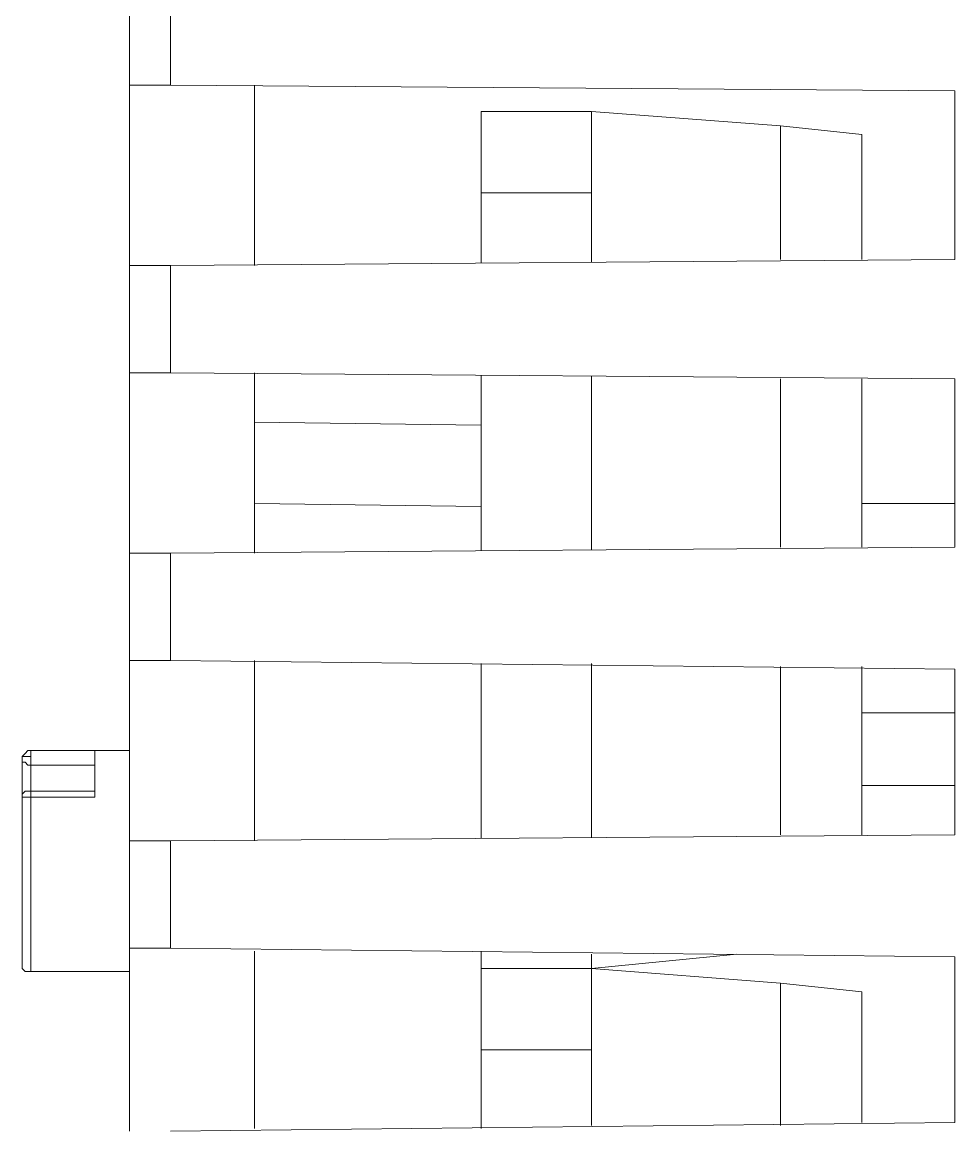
# Model space of a CAD drawing. Header units: centimetres. Extents: x -12.2 to 12.2, y -6.1 to 6.1.
# Drawn here: x 8.593 to 9.726, y 2.233 to 3.578 of the extents above; entities that cross this region are included whole.
import ezdxf

# ---------------------------------------------------------------- set-up
doc = ezdxf.new("R2010")
doc.units = ezdxf.units.CM
doc.header["$MEASUREMENT"] = 0
doc.layers.add('Camada 1', color=7, linetype='Continuous')

msp = doc.modelspace()

# ---------------------------------------------------------------- linework, layer by layer
at = {"layer": 'Camada 1', "color": 251, "lineweight": 9}
for points in [[(8.72373, 3.50125), (8.72373, 3.50125), (8.72373, 3.64589), (8.72373, 3.64589)], [(8.77312, 3.64589), (8.77312, 3.64589), (8.77312, 3.50125), (8.77312, 3.50125)], [(8.72373, 3.50125), (8.72373, 3.50125), (8.72373, 3.28253), (8.72373, 3.28253)], [(9.72562, 3.49419), (9.72562, 3.49419), (8.77312, 3.50125), (8.77312, 3.50125)], [(8.87542, 3.50125), (8.87542, 3.50125), (8.87542, 3.28253), (8.87542, 3.28253)], [(9.72562, 3.49419), (9.72562, 3.49419), (9.72562, 3.28958), (9.72562, 3.28958)], [(9.15059, 3.4695), (9.15059, 3.4695), (9.15059, 3.37072), (9.15059, 3.37072)], [(9.28465, 3.4695), (9.28465, 3.4695), (9.15059, 3.4695), (9.15059, 3.4695)], [(9.15059, 3.4695), (9.15059, 3.4695), (9.15059, 3.38836), (9.15059, 3.38836)], [(9.28465, 3.37072), (9.28465, 3.37072), (9.28465, 3.4695), (9.28465, 3.4695)], [(9.51395, 3.45186), (9.51395, 3.45186), (9.28465, 3.4695), (9.28465, 3.4695)], [(9.51395, 3.45186), (9.51395, 3.45186), (9.51395, 3.28958), (9.51395, 3.28958)], [(9.61273, 3.44128), (9.61273, 3.44128), (9.51395, 3.45186), (9.51395, 3.45186)], [(9.61273, 3.28958), (9.61273, 3.28958), (9.61273, 3.44128), (9.61273, 3.44128)], [(9.15059, 3.38836), (9.15059, 3.38836), (9.15059, 3.28605), (9.15059, 3.28605)], [(9.61273, 3.38836), (9.61273, 3.38836), (9.61273, 3.38836), (9.61273, 3.38836)], [(9.61273, 3.38483), (9.61273, 3.38483), (9.61273, 3.38483), (9.61273, 3.38483)], [(9.15059, 3.28605), (9.15059, 3.28605), (9.15059, 3.37072), (9.15059, 3.37072)], [(9.15059, 3.37072), (9.15059, 3.37072), (9.28465, 3.37072), (9.28465, 3.37072)], [(9.28465, 3.37072), (9.28465, 3.37072), (9.28465, 3.28605), (9.28465, 3.28605)], [(9.61273, 3.36366), (9.61273, 3.36366), (9.61273, 3.36366), (9.61273, 3.36366)], [(9.61273, 3.34603), (9.61273, 3.34603), (9.61273, 3.34603), (9.61273, 3.34603)], [(9.61273, 3.34603), (9.61273, 3.34603), (9.61273, 3.34603), (9.61273, 3.34603)], [(9.61273, 3.34603), (9.61273, 3.34603), (9.61273, 3.3425), (9.61273, 3.3425)], [(9.61273, 3.3425), (9.61273, 3.3425), (9.61273, 3.3425), (9.61273, 3.3425)], [(9.61273, 3.3425), (9.61273, 3.3425), (9.61273, 3.33897), (9.61273, 3.33897)], [(9.61273, 3.3425), (9.61273, 3.3425), (9.61273, 3.33897), (9.61273, 3.33897)], [(9.61273, 3.33897), (9.61273, 3.33897), (9.61273, 3.33897), (9.61273, 3.33897)], [(9.61273, 3.33897), (9.61273, 3.33897), (9.61273, 3.33897), (9.61273, 3.33897)], [(9.61273, 3.33897), (9.61273, 3.33897), (9.61273, 3.32486), (9.61273, 3.32486)], [(9.61273, 3.31427), (9.61273, 3.31427), (9.61273, 3.31427), (9.61273, 3.31427)], [(8.72373, 3.152), (8.72373, 3.152), (8.72373, 3.28253), (8.72373, 3.28253)], [(8.77312, 3.28253), (8.77312, 3.28253), (9.72562, 3.28958), (9.72562, 3.28958)], [(8.77312, 3.28253), (8.77312, 3.28253), (8.77312, 3.152), (8.77312, 3.152)], [(9.61273, 3.29311), (9.61273, 3.29311), (9.61273, 3.29311), (9.61273, 3.29311)], [(8.72373, 3.152), (8.72373, 3.152), (8.72373, 2.93327), (8.72373, 2.93327)], [(9.72562, 3.14494), (9.72562, 3.14494), (8.77312, 3.152), (8.77312, 3.152)], [(8.87542, 3.152), (8.87542, 3.152), (8.87542, 2.93327), (8.87542, 2.93327)], [(9.15059, 2.9368), (9.15059, 2.9368), (9.15059, 3.14847), (9.15059, 3.14847)], [(9.15059, 3.14847), (9.15059, 3.14847), (9.15059, 2.9368), (9.15059, 2.9368)], [(9.28465, 3.14847), (9.28465, 3.14847), (9.28465, 2.9368), (9.28465, 2.9368)], [(9.51395, 3.14494), (9.51395, 3.14494), (9.51395, 2.94033), (9.51395, 2.94033)], [(9.61273, 3.14494), (9.61273, 3.14494), (9.61273, 3.14494), (9.61273, 3.14494)], [(9.61273, 2.94033), (9.61273, 2.94033), (9.61273, 3.14494), (9.61273, 3.14494)], [(9.61273, 3.13789), (9.61273, 3.13789), (9.61273, 3.1273), (9.61273, 3.1273)], [(9.72562, 3.14494), (9.72562, 3.14494), (9.72562, 2.94033), (9.72562, 2.94033)], [(9.61273, 3.1273), (9.61273, 3.1273), (9.61273, 3.10261), (9.61273, 3.10261)], [(9.61273, 3.1273), (9.61273, 3.1273), (9.61273, 3.12378), (9.61273, 3.12378)], [(9.61273, 3.1273), (9.61273, 3.1273), (9.61273, 3.1273), (9.61273, 3.1273)], [(9.61273, 3.12378), (9.61273, 3.12378), (9.61273, 3.11672), (9.61273, 3.11672)], [(9.61273, 3.10261), (9.61273, 3.10261), (9.61273, 3.10261), (9.61273, 3.10261)], [(9.61273, 3.10261), (9.61273, 3.10261), (9.61273, 3.10261), (9.61273, 3.10261)], [(9.61273, 3.09555), (9.61273, 3.09555), (9.61273, 3.04969), (9.61273, 3.04969)], [(9.61273, 3.09555), (9.61273, 3.09555), (9.61273, 3.09555), (9.61273, 3.09555)], [(8.87542, 3.09202), (8.87542, 3.09202), (9.15059, 3.0885), (9.15059, 3.0885)], [(9.61273, 3.05322), (9.61273, 3.05322), (9.61273, 3.04969), (9.61273, 3.04969)], [(9.61273, 3.04969), (9.61273, 3.04969), (9.61273, 3.04969), (9.61273, 3.04969)], [(9.61273, 3.04969), (9.61273, 3.04969), (9.61273, 3.04969), (9.61273, 3.04969)], [(9.61273, 3.04616), (9.61273, 3.04616), (9.61273, 3.04616), (9.61273, 3.04616)], [(9.61273, 3.04616), (9.61273, 3.04616), (9.61273, 3.04616), (9.61273, 3.04616)], [(9.61273, 3.04616), (9.61273, 3.04616), (9.61273, 3.03558), (9.61273, 3.03558)], [(9.61273, 3.025), (9.61273, 3.025), (9.61273, 3.025), (9.61273, 3.025)], [(9.61273, 3.0003), (9.61273, 3.0003), (9.61273, 3.0003), (9.61273, 3.0003)], [(9.15059, 2.98972), (9.15059, 2.98972), (8.87542, 2.99325), (8.87542, 2.99325)], [(9.61273, 2.99325), (9.61273, 2.99325), (9.61273, 2.99325), (9.61273, 2.99325)], [(9.61273, 2.99325), (9.61273, 2.99325), (9.61273, 2.95444), (9.61273, 2.95444)], [(9.61273, 2.99325), (9.61273, 2.99325), (9.61273, 2.96855), (9.61273, 2.96855)], [(9.61273, 2.99325), (9.61273, 2.99325), (9.61273, 2.99325), (9.61273, 2.99325)], [(9.61273, 2.99325), (9.61273, 2.99325), (9.61273, 2.96855), (9.61273, 2.96855)], [(9.61273, 2.99325), (9.61273, 2.99325), (9.72562, 2.99325), (9.72562, 2.99325)], [(9.61273, 2.95444), (9.61273, 2.95444), (9.61273, 2.95444), (9.61273, 2.95444)], [(9.61273, 2.94739), (9.61273, 2.94739), (9.61273, 2.94739), (9.61273, 2.94739)], [(9.61273, 2.94739), (9.61273, 2.94739), (9.61273, 2.94033), (9.61273, 2.94033)], [(8.72373, 2.80275), (8.72373, 2.80275), (8.72373, 2.93327), (8.72373, 2.93327)], [(8.77312, 2.93327), (8.77312, 2.93327), (9.72562, 2.94033), (9.72562, 2.94033)], [(8.77312, 2.93327), (8.77312, 2.93327), (8.77312, 2.80275), (8.77312, 2.80275)], [(8.72373, 2.80275), (8.72373, 2.80275), (8.72373, 2.58403), (8.72373, 2.58403)], [(9.72562, 2.79216), (9.72562, 2.79216), (8.77312, 2.80275), (8.77312, 2.80275)], [(8.87542, 2.80275), (8.87542, 2.80275), (8.87542, 2.58403), (8.87542, 2.58403)], [(9.15059, 2.58755), (9.15059, 2.58755), (9.15059, 2.79922), (9.15059, 2.79922)], [(9.15059, 2.79922), (9.15059, 2.79922), (9.15059, 2.58755), (9.15059, 2.58755)], [(9.28465, 2.79922), (9.28465, 2.79922), (9.28465, 2.58755), (9.28465, 2.58755)], [(9.51395, 2.79569), (9.51395, 2.79569), (9.51395, 2.59108), (9.51395, 2.59108)], [(9.61273, 2.79569), (9.61273, 2.79569), (9.61273, 2.79216), (9.61273, 2.79216)], [(9.61273, 2.59108), (9.61273, 2.59108), (9.61273, 2.79569), (9.61273, 2.79569)], [(9.61273, 2.78864), (9.61273, 2.78864), (9.61273, 2.78511), (9.61273, 2.78511)], [(9.72562, 2.79216), (9.72562, 2.79216), (9.72562, 2.59108), (9.72562, 2.59108)], [(9.61273, 2.77805), (9.61273, 2.77805), (9.61273, 2.75336), (9.61273, 2.75336)], [(9.61273, 2.77805), (9.61273, 2.77805), (9.61273, 2.77452), (9.61273, 2.77452)], [(9.61273, 2.77805), (9.61273, 2.77805), (9.61273, 2.77805), (9.61273, 2.77805)], [(9.61273, 2.77452), (9.61273, 2.77452), (9.61273, 2.76747), (9.61273, 2.76747)], [(9.61273, 2.75336), (9.61273, 2.75336), (9.61273, 2.75336), (9.61273, 2.75336)], [(9.61273, 2.75336), (9.61273, 2.75336), (9.61273, 2.7463), (9.61273, 2.7463)], [(9.61273, 2.7463), (9.61273, 2.7463), (9.61273, 2.7463), (9.61273, 2.7463)], [(9.61273, 2.7463), (9.61273, 2.7463), (9.61273, 2.7463), (9.61273, 2.7463)], [(9.61273, 2.7463), (9.61273, 2.7463), (9.61273, 2.73219), (9.61273, 2.73219)], [(9.72562, 2.73925), (9.72562, 2.73925), (9.61273, 2.73925), (9.61273, 2.73925)], [(9.61273, 2.73219), (9.61273, 2.73219), (9.61273, 2.70044), (9.61273, 2.70044)], [(9.61273, 2.72161), (9.61273, 2.72161), (9.61273, 2.72161), (9.61273, 2.72161)], [(9.61273, 2.71103), (9.61273, 2.71103), (9.61273, 2.68986), (9.61273, 2.68986)], [(8.6814, 2.69339), (8.6814, 2.69339), (8.60379, 2.69339), (8.60379, 2.69339)], [(8.72373, 2.69339), (8.72373, 2.69339), (8.6814, 2.69339), (8.6814, 2.69339)], [(9.61273, 2.70044), (9.61273, 2.70044), (9.61273, 2.70044), (9.61273, 2.70044)], [(9.61273, 2.70044), (9.61273, 2.70044), (9.61273, 2.69339), (9.61273, 2.69339)], [(9.61273, 2.69339), (9.61273, 2.69339), (9.61273, 2.69339), (9.61273, 2.69339)], [(9.61273, 2.69339), (9.61273, 2.69339), (9.61273, 2.68986), (9.61273, 2.68986)], [(9.61273, 2.68986), (9.61273, 2.68986), (9.61273, 2.68986), (9.61273, 2.68986)], [(9.61273, 2.68986), (9.61273, 2.68986), (9.61273, 2.67575), (9.61273, 2.67575)], [(8.5932, 2.6828), (8.5932, 2.6828), (8.5932, 2.48172), (8.5932, 2.48172)], [(8.60379, 2.68633), (8.60379, 2.68633), (8.60379, 2.6828), (8.60379, 2.6828)], [(8.6814, 2.67575), (8.6814, 2.67575), (8.60379, 2.67575), (8.60379, 2.67575)], [(8.60379, 2.644), (8.60379, 2.644), (8.60379, 2.67575), (8.60379, 2.67575)], [(9.61273, 2.67575), (9.61273, 2.67575), (9.61273, 2.67575), (9.61273, 2.67575)], [(9.61273, 2.67575), (9.61273, 2.67575), (9.61273, 2.66516), (9.61273, 2.66516)], [(9.61273, 2.66516), (9.61273, 2.66516), (9.61273, 2.66516), (9.61273, 2.66516)], [(9.61273, 2.66516), (9.61273, 2.66516), (9.61273, 2.644), (9.61273, 2.644)], [(9.72562, 2.65105), (9.72562, 2.65105), (9.61273, 2.65105), (9.61273, 2.65105)], [(8.5932, 2.63694), (8.5932, 2.63694), (8.5932, 2.43233), (8.5932, 2.43233)], [(8.6814, 2.644), (8.6814, 2.644), (8.60379, 2.644), (8.60379, 2.644)], [(8.60379, 2.644), (8.60379, 2.644), (8.60379, 2.644), (8.60379, 2.644)], [(8.60379, 2.63694), (8.60379, 2.63694), (8.60379, 2.42528), (8.60379, 2.42528)], [(9.61273, 2.644), (9.61273, 2.644), (9.61273, 2.644), (9.61273, 2.644)], [(9.61273, 2.644), (9.61273, 2.644), (9.61273, 2.63694), (9.61273, 2.63694)], [(9.61273, 2.63694), (9.61273, 2.63694), (9.61273, 2.63694), (9.61273, 2.63694)], [(9.61273, 2.63694), (9.61273, 2.63694), (9.61273, 2.62989), (9.61273, 2.62989)], [(9.61273, 2.62989), (9.61273, 2.62989), (9.61273, 2.62989), (9.61273, 2.62989)], [(9.61273, 2.62989), (9.61273, 2.62989), (9.61273, 2.61225), (9.61273, 2.61225)], [(9.61273, 2.61225), (9.61273, 2.61225), (9.61273, 2.61225), (9.61273, 2.61225)], [(9.61273, 2.61225), (9.61273, 2.61225), (9.61273, 2.60519), (9.61273, 2.60519)], [(9.61273, 2.60519), (9.61273, 2.60519), (9.61273, 2.60519), (9.61273, 2.60519)], [(9.61273, 2.60519), (9.61273, 2.60519), (9.61273, 2.59108), (9.61273, 2.59108)], [(9.61273, 2.60519), (9.61273, 2.60519), (9.61273, 2.60519), (9.61273, 2.60519)], [(8.72373, 2.4535), (8.72373, 2.4535), (8.72373, 2.58403), (8.72373, 2.58403)], [(8.77312, 2.58403), (8.77312, 2.58403), (9.72562, 2.59108), (9.72562, 2.59108)], [(8.77312, 2.58403), (8.77312, 2.58403), (8.77312, 2.4535), (8.77312, 2.4535)], [(8.5932, 2.48172), (8.5932, 2.48172), (8.5932, 2.48172), (8.5932, 2.48172)], [(8.72373, 2.4535), (8.72373, 2.4535), (8.72373, 2.23125), (8.72373, 2.23125)], [(9.72562, 2.44291), (9.72562, 2.44291), (8.77312, 2.4535), (8.77312, 2.4535)], [(8.87542, 2.44997), (8.87542, 2.44997), (8.87542, 2.23478), (8.87542, 2.23478)], [(9.15059, 2.44997), (9.15059, 2.44997), (9.15059, 2.4288), (9.15059, 2.4288)], [(9.15059, 2.44997), (9.15059, 2.44997), (9.15059, 2.4288), (9.15059, 2.4288)], [(9.28465, 2.4288), (9.28465, 2.4288), (9.28465, 2.44644), (9.28465, 2.44644)], [(9.28465, 2.4288), (9.28465, 2.4288), (9.46104, 2.44644), (9.46104, 2.44644)], [(9.72562, 2.44291), (9.72562, 2.44291), (9.72562, 2.24183), (9.72562, 2.24183)], [(8.72373, 2.42528), (8.72373, 2.42528), (8.60379, 2.42528), (8.60379, 2.42528)], [(8.60379, 2.42528), (8.60379, 2.42528), (8.6814, 2.42528), (8.6814, 2.42528)], [(8.6814, 2.42528), (8.6814, 2.42528), (8.72373, 2.42528), (8.72373, 2.42528)], [(8.72373, 2.42528), (8.72373, 2.42528), (8.72373, 2.42528), (8.72373, 2.42528)], [(9.15059, 2.4288), (9.15059, 2.4288), (9.28465, 2.4288), (9.28465, 2.4288)], [(9.15059, 2.4288), (9.15059, 2.4288), (9.15059, 2.33003), (9.15059, 2.33003)], [(9.28465, 2.4288), (9.28465, 2.4288), (9.15059, 2.4288), (9.15059, 2.4288)], [(9.15059, 2.4288), (9.15059, 2.4288), (9.15059, 2.34766), (9.15059, 2.34766)], [(9.27406, 2.4288), (9.27406, 2.4288), (9.27406, 2.4288), (9.27406, 2.4288)], [(9.28465, 2.33003), (9.28465, 2.33003), (9.28465, 2.4288), (9.28465, 2.4288)], [(9.51395, 2.41116), (9.51395, 2.41116), (9.28465, 2.4288), (9.28465, 2.4288)], [(9.51395, 2.41116), (9.51395, 2.41116), (9.51395, 2.2383), (9.51395, 2.2383)], [(9.61273, 2.40058), (9.61273, 2.40058), (9.51395, 2.41116), (9.51395, 2.41116)], [(9.61273, 2.24183), (9.61273, 2.24183), (9.61273, 2.40058), (9.61273, 2.40058)], [(9.15059, 2.34766), (9.15059, 2.34766), (9.15059, 2.23478), (9.15059, 2.23478)], [(9.61273, 2.34414), (9.61273, 2.34414), (9.61273, 2.34414), (9.61273, 2.34414)], [(9.61273, 2.34414), (9.61273, 2.34414), (9.61273, 2.34414), (9.61273, 2.34414)], [(9.15059, 2.33003), (9.15059, 2.33003), (9.28465, 2.33003), (9.28465, 2.33003)], [(9.15059, 2.23478), (9.15059, 2.23478), (9.15059, 2.33003), (9.15059, 2.33003)], [(9.28465, 2.33003), (9.28465, 2.33003), (9.28465, 2.2383), (9.28465, 2.2383)], [(9.61273, 2.32297), (9.61273, 2.32297), (9.61273, 2.32297), (9.61273, 2.32297)], [(9.61273, 2.30533), (9.61273, 2.30533), (9.61273, 2.30533), (9.61273, 2.30533)], [(9.61273, 2.30533), (9.61273, 2.30533), (9.61273, 2.30533), (9.61273, 2.30533)], [(9.61273, 2.30533), (9.61273, 2.30533), (9.61273, 2.3018), (9.61273, 2.3018)], [(9.61273, 2.3018), (9.61273, 2.3018), (9.61273, 2.3018), (9.61273, 2.3018)], [(9.61273, 2.3018), (9.61273, 2.3018), (9.61273, 2.29827), (9.61273, 2.29827)], [(9.61273, 2.3018), (9.61273, 2.3018), (9.61273, 2.29827), (9.61273, 2.29827)], [(9.61273, 2.29827), (9.61273, 2.29827), (9.61273, 2.29827), (9.61273, 2.29827)], [(9.61273, 2.29827), (9.61273, 2.29827), (9.61273, 2.29827), (9.61273, 2.29827)], [(9.61273, 2.29827), (9.61273, 2.29827), (9.61273, 2.28416), (9.61273, 2.28416)], [(9.61273, 2.27358), (9.61273, 2.27358), (9.61273, 2.27358), (9.61273, 2.27358)], [(9.61273, 2.25241), (9.61273, 2.25241), (9.61273, 2.25241), (9.61273, 2.25241)], [(9.61273, 2.24889), (9.61273, 2.24889), (9.61273, 2.24889), (9.61273, 2.24889)], [(8.77312, 2.23125), (8.77312, 2.23125), (9.72562, 2.24183), (9.72562, 2.24183)], [(9.61273, 2.24183), (9.61273, 2.24183), (9.61273, 2.24183), (9.61273, 2.24183)], [(9.61273, 2.24183), (9.61273, 2.24183), (9.61273, 2.24183), (9.61273, 2.24183)], [(9.61273, 2.24183), (9.61273, 2.24183), (9.61273, 2.24183), (9.61273, 2.24183)], [(9.61273, 2.24183), (9.61273, 2.24183), (9.61273, 2.24183), (9.61273, 2.24183)]]:
    msp.add_open_spline(points, degree=3, dxfattribs=at)
for points, knots in [([(8.77312, 3.50125), (8.77312, 3.50125), (8.76254, 3.50125), (8.76254, 3.50125), (8.76254, 3.50125), (8.75548, 3.50125), (8.75548, 3.50125), (8.75548, 3.50125), (8.7449, 3.50125), (8.7449, 3.50125), (8.7449, 3.50125), (8.73784, 3.50125), (8.73784, 3.50125), (8.73784, 3.50125), (8.73431, 3.50125), (8.73431, 3.50125), (8.73431, 3.50125), (8.72726, 3.50125), (8.72726, 3.50125), (8.72726, 3.50125), (8.72373, 3.50125), (8.72373, 3.50125)], [0, 0, 0, 0, 0.1428571, 0.1428571, 0.1428571, 0.2857143, 0.2857143, 0.2857143, 0.4285714, 0.4285714, 0.4285714, 0.5714286, 0.5714286, 0.5714286, 0.7142857, 0.7142857, 0.7142857, 0.8571429, 0.8571429, 0.8571429, 1, 1, 1, 1]), ([(9.61273, 3.38836), (9.61273, 3.38836), (9.61273, 3.38483), (9.61273, 3.38483), (9.61273, 3.38483), (9.61273, 3.3813), (9.61273, 3.3813), (9.61273, 3.3813), (9.61273, 3.37425), (9.61273, 3.37425), (9.61273, 3.37425), (9.61273, 3.36366), (9.61273, 3.36366)], [0, 0, 0, 0, 0.25, 0.25, 0.25, 0.5, 0.5, 0.5, 0.75, 0.75, 0.75, 1, 1, 1, 1]), ([(9.61273, 3.38483), (9.61273, 3.38483), (9.61273, 3.38483), (9.61273, 3.38483), (9.61273, 3.38483), (9.61273, 3.3813), (9.61273, 3.3813), (9.61273, 3.3813), (9.61273, 3.37778), (9.61273, 3.37778), (9.61273, 3.37778), (9.61273, 3.37425), (9.61273, 3.37425), (9.61273, 3.37425), (9.61273, 3.36366), (9.61273, 3.36366)], [0, 0, 0, 0, 0.2, 0.2, 0.2, 0.4, 0.4, 0.4, 0.6, 0.6, 0.6, 0.8, 0.8, 0.8, 1, 1, 1, 1]), ([(9.61273, 3.37072), (9.61273, 3.37072), (9.61273, 3.37072), (9.61273, 3.37072), (9.61273, 3.37072), (9.61273, 3.36719), (9.61273, 3.36719)], [0, 0, 0, 0, 0.5, 0.5, 0.5, 1, 1, 1, 1]), ([(9.61273, 3.36366), (9.61273, 3.36366), (9.61273, 3.35661), (9.61273, 3.35661), (9.61273, 3.35661), (9.61273, 3.35308), (9.61273, 3.35308), (9.61273, 3.35308), (9.61273, 3.34955), (9.61273, 3.34955), (9.61273, 3.34955), (9.61273, 3.34603), (9.61273, 3.34603)], [0, 0, 0, 0, 0.25, 0.25, 0.25, 0.5, 0.5, 0.5, 0.75, 0.75, 0.75, 1, 1, 1, 1]), ([(9.61273, 3.3425), (9.61273, 3.3425), (9.61273, 3.3425), (9.61273, 3.3425), (9.61273, 3.3425), (9.61273, 3.33897), (9.61273, 3.33897)], [0, 0, 0, 0, 0.5, 0.5, 0.5, 1, 1, 1, 1]), ([(9.61273, 3.33897), (9.61273, 3.33897), (9.61273, 3.33544), (9.61273, 3.33544), (9.61273, 3.33544), (9.61273, 3.32839), (9.61273, 3.32839), (9.61273, 3.32839), (9.61273, 3.32486), (9.61273, 3.32486), (9.61273, 3.32486), (9.61273, 3.31427), (9.61273, 3.31427)], [0, 0, 0, 0, 0.25, 0.25, 0.25, 0.5, 0.5, 0.5, 0.75, 0.75, 0.75, 1, 1, 1, 1]), ([(9.61273, 3.32486), (9.61273, 3.32486), (9.61273, 3.32486), (9.61273, 3.32486), (9.61273, 3.32486), (9.61273, 3.32133), (9.61273, 3.32133), (9.61273, 3.32133), (9.61273, 3.3178), (9.61273, 3.3178), (9.61273, 3.3178), (9.61273, 3.31427), (9.61273, 3.31427)], [0, 0, 0, 0, 0.25, 0.25, 0.25, 0.5, 0.5, 0.5, 0.75, 0.75, 0.75, 1, 1, 1, 1]), ([(9.61273, 3.32486), (9.61273, 3.32486), (9.61273, 3.31427), (9.61273, 3.31427), (9.61273, 3.31427), (9.61273, 3.30369), (9.61273, 3.30369), (9.61273, 3.30369), (9.61273, 3.29664), (9.61273, 3.29664), (9.61273, 3.29664), (9.61273, 3.29311), (9.61273, 3.29311), (9.61273, 3.29311), (9.61273, 3.28958), (9.61273, 3.28958)], [0, 0, 0, 0, 0.2, 0.2, 0.2, 0.4, 0.4, 0.4, 0.6, 0.6, 0.6, 0.8, 0.8, 0.8, 1, 1, 1, 1]), ([(9.61273, 3.32486), (9.61273, 3.32486), (9.61273, 3.31427), (9.61273, 3.31427), (9.61273, 3.31427), (9.61273, 3.30722), (9.61273, 3.30722), (9.61273, 3.30722), (9.61273, 3.30016), (9.61273, 3.30016)], [0, 0, 0, 0, 0.3333333, 0.3333333, 0.3333333, 0.6666667, 0.6666667, 0.6666667, 1, 1, 1, 1]), ([(9.61273, 3.31427), (9.61273, 3.31427), (9.61273, 3.30722), (9.61273, 3.30722), (9.61273, 3.30722), (9.61273, 3.30016), (9.61273, 3.30016), (9.61273, 3.30016), (9.61273, 3.29664), (9.61273, 3.29664), (9.61273, 3.29664), (9.61273, 3.29311), (9.61273, 3.29311)], [0, 0, 0, 0, 0.25, 0.25, 0.25, 0.5, 0.5, 0.5, 0.75, 0.75, 0.75, 1, 1, 1, 1]), ([(9.61273, 3.31427), (9.61273, 3.31427), (9.61273, 3.31427), (9.61273, 3.31427), (9.61273, 3.31427), (9.61273, 3.31075), (9.61273, 3.31075), (9.61273, 3.31075), (9.61273, 3.30722), (9.61273, 3.30722)], [0, 0, 0, 0, 0.3333333, 0.3333333, 0.3333333, 0.6666667, 0.6666667, 0.6666667, 1, 1, 1, 1]), ([(8.72373, 3.28253), (8.72373, 3.28253), (8.72373, 3.28253), (8.72373, 3.28253), (8.72373, 3.28253), (8.72726, 3.28253), (8.72726, 3.28253), (8.72726, 3.28253), (8.73431, 3.28253), (8.73431, 3.28253), (8.73431, 3.28253), (8.73784, 3.28253), (8.73784, 3.28253), (8.73784, 3.28253), (8.7449, 3.28253), (8.7449, 3.28253), (8.7449, 3.28253), (8.75548, 3.28253), (8.75548, 3.28253), (8.75548, 3.28253), (8.76254, 3.28253), (8.76254, 3.28253), (8.76254, 3.28253), (8.77312, 3.28253), (8.77312, 3.28253)], [0, 0, 0, 0, 0.125, 0.125, 0.125, 0.25, 0.25, 0.25, 0.375, 0.375, 0.375, 0.5, 0.5, 0.5, 0.625, 0.625, 0.625, 0.75, 0.75, 0.75, 0.875, 0.875, 0.875, 1, 1, 1, 1]), ([(8.77312, 3.152), (8.77312, 3.152), (8.76254, 3.152), (8.76254, 3.152), (8.76254, 3.152), (8.75548, 3.152), (8.75548, 3.152), (8.75548, 3.152), (8.7449, 3.152), (8.7449, 3.152), (8.7449, 3.152), (8.73784, 3.152), (8.73784, 3.152), (8.73784, 3.152), (8.73431, 3.152), (8.73431, 3.152), (8.73431, 3.152), (8.72726, 3.152), (8.72726, 3.152), (8.72726, 3.152), (8.72373, 3.152), (8.72373, 3.152)], [0, 0, 0, 0, 0.1428571, 0.1428571, 0.1428571, 0.2857143, 0.2857143, 0.2857143, 0.4285714, 0.4285714, 0.4285714, 0.5714286, 0.5714286, 0.5714286, 0.7142857, 0.7142857, 0.7142857, 0.8571429, 0.8571429, 0.8571429, 1, 1, 1, 1]), ([(9.15059, 3.14494), (9.15059, 3.14494), (9.15059, 3.14141), (9.15059, 3.14141), (9.15059, 3.14141), (9.15059, 3.13083), (9.15059, 3.13083), (9.15059, 3.13083), (9.15059, 3.11319), (9.15059, 3.11319), (9.15059, 3.11319), (9.15059, 3.0885), (9.15059, 3.0885), (9.15059, 3.0885), (9.15059, 3.05675), (9.15059, 3.05675), (9.15059, 3.05675), (9.15059, 3.025), (9.15059, 3.025), (9.15059, 3.025), (9.15059, 2.98972), (9.15059, 2.98972), (9.15059, 2.98972), (9.15059, 2.95091), (9.15059, 2.95091), (9.15059, 2.95091), (9.15059, 2.9368), (9.15059, 2.9368)], [0, 0, 0, 0, 0.1111111, 0.1111111, 0.1111111, 0.2222222, 0.2222222, 0.2222222, 0.3333333, 0.3333333, 0.3333333, 0.4444444, 0.4444444, 0.4444444, 0.5555556, 0.5555556, 0.5555556, 0.6666667, 0.6666667, 0.6666667, 0.7777778, 0.7777778, 0.7777778, 0.8888889, 0.8888889, 0.8888889, 1, 1, 1, 1]), ([(9.15059, 2.9368), (9.15059, 2.9368), (9.15059, 2.95091), (9.15059, 2.95091), (9.15059, 2.95091), (9.15059, 2.98972), (9.15059, 2.98972), (9.15059, 2.98972), (9.15059, 3.025), (9.15059, 3.025), (9.15059, 3.025), (9.15059, 3.05675), (9.15059, 3.05675), (9.15059, 3.05675), (9.15059, 3.0885), (9.15059, 3.0885), (9.15059, 3.0885), (9.15059, 3.11319), (9.15059, 3.11319), (9.15059, 3.11319), (9.15059, 3.13083), (9.15059, 3.13083), (9.15059, 3.13083), (9.15059, 3.14141), (9.15059, 3.14141), (9.15059, 3.14141), (9.15059, 3.14494), (9.15059, 3.14494)], [0, 0, 0, 0, 0.1111111, 0.1111111, 0.1111111, 0.2222222, 0.2222222, 0.2222222, 0.3333333, 0.3333333, 0.3333333, 0.4444444, 0.4444444, 0.4444444, 0.5555556, 0.5555556, 0.5555556, 0.6666667, 0.6666667, 0.6666667, 0.7777778, 0.7777778, 0.7777778, 0.8888889, 0.8888889, 0.8888889, 1, 1, 1, 1]), ([(9.61273, 3.14494), (9.61273, 3.14494), (9.61273, 3.14494), (9.61273, 3.14494), (9.61273, 3.14494), (9.61273, 3.14141), (9.61273, 3.14141), (9.61273, 3.14141), (9.61273, 3.13436), (9.61273, 3.13436), (9.61273, 3.13436), (9.61273, 3.1273), (9.61273, 3.1273)], [0, 0, 0, 0, 0.25, 0.25, 0.25, 0.5, 0.5, 0.5, 0.75, 0.75, 0.75, 1, 1, 1, 1]), ([(9.61273, 3.14494), (9.61273, 3.14494), (9.61273, 3.14141), (9.61273, 3.14141), (9.61273, 3.14141), (9.61273, 3.13789), (9.61273, 3.13789)], [0, 0, 0, 0, 0.5, 0.5, 0.5, 1, 1, 1, 1]), ([(9.61273, 3.13789), (9.61273, 3.13789), (9.61273, 3.13789), (9.61273, 3.13789), (9.61273, 3.13789), (9.61273, 3.13436), (9.61273, 3.13436)], [0, 0, 0, 0, 0.5, 0.5, 0.5, 1, 1, 1, 1]), ([(9.61273, 3.13083), (9.61273, 3.13083), (9.61273, 3.13083), (9.61273, 3.13083), (9.61273, 3.13083), (9.61273, 3.1273), (9.61273, 3.1273)], [0, 0, 0, 0, 0.5, 0.5, 0.5, 1, 1, 1, 1]), ([(9.61273, 3.10261), (9.61273, 3.10261), (9.61273, 3.09908), (9.61273, 3.09908), (9.61273, 3.09908), (9.61273, 3.09555), (9.61273, 3.09555)], [0, 0, 0, 0, 0.5, 0.5, 0.5, 1, 1, 1, 1]), ([(9.61273, 3.10261), (9.61273, 3.10261), (9.61273, 3.09908), (9.61273, 3.09908), (9.61273, 3.09908), (9.61273, 3.09555), (9.61273, 3.09555)], [0, 0, 0, 0, 0.5, 0.5, 0.5, 1, 1, 1, 1]), ([(9.61273, 3.04616), (9.61273, 3.04616), (9.61273, 3.04264), (9.61273, 3.04264), (9.61273, 3.04264), (9.61273, 3.03911), (9.61273, 3.03911), (9.61273, 3.03911), (9.61273, 3.03205), (9.61273, 3.03205), (9.61273, 3.03205), (9.61273, 3.025), (9.61273, 3.025)], [0, 0, 0, 0, 0.25, 0.25, 0.25, 0.5, 0.5, 0.5, 0.75, 0.75, 0.75, 1, 1, 1, 1]), ([(9.61273, 3.03558), (9.61273, 3.03558), (9.61273, 3.03205), (9.61273, 3.03205), (9.61273, 3.03205), (9.61273, 3.02853), (9.61273, 3.02853), (9.61273, 3.02853), (9.61273, 3.025), (9.61273, 3.025)], [0, 0, 0, 0, 0.3333333, 0.3333333, 0.3333333, 0.6666667, 0.6666667, 0.6666667, 1, 1, 1, 1]), ([(9.61273, 3.03558), (9.61273, 3.03558), (9.61273, 3.03205), (9.61273, 3.03205), (9.61273, 3.03205), (9.61273, 3.025), (9.61273, 3.025), (9.61273, 3.025), (9.61273, 3.01441), (9.61273, 3.01441)], [0, 0, 0, 0, 0.3333333, 0.3333333, 0.3333333, 0.6666667, 0.6666667, 0.6666667, 1, 1, 1, 1]), ([(9.61273, 3.03205), (9.61273, 3.03205), (9.61273, 3.02853), (9.61273, 3.02853), (9.61273, 3.02853), (9.61273, 3.025), (9.61273, 3.025), (9.61273, 3.025), (9.61273, 3.02147), (9.61273, 3.02147), (9.61273, 3.02147), (9.61273, 3.01441), (9.61273, 3.01441)], [0, 0, 0, 0, 0.25, 0.25, 0.25, 0.5, 0.5, 0.5, 0.75, 0.75, 0.75, 1, 1, 1, 1]), ([(9.61273, 3.025), (9.61273, 3.025), (9.61273, 3.01794), (9.61273, 3.01794), (9.61273, 3.01794), (9.61273, 3.01089), (9.61273, 3.01089), (9.61273, 3.01089), (9.61273, 3.00736), (9.61273, 3.00736), (9.61273, 3.00736), (9.61273, 3.00383), (9.61273, 3.00383), (9.61273, 3.00383), (9.61273, 3.0003), (9.61273, 3.0003)], [0, 0, 0, 0, 0.2, 0.2, 0.2, 0.4, 0.4, 0.4, 0.6, 0.6, 0.6, 0.8, 0.8, 0.8, 1, 1, 1, 1]), ([(9.61273, 3.025), (9.61273, 3.025), (9.61273, 3.02147), (9.61273, 3.02147), (9.61273, 3.02147), (9.61273, 3.01794), (9.61273, 3.01794), (9.61273, 3.01794), (9.61273, 3.01441), (9.61273, 3.01441)], [0, 0, 0, 0, 0.3333333, 0.3333333, 0.3333333, 0.6666667, 0.6666667, 0.6666667, 1, 1, 1, 1]), ([(9.61273, 3.01441), (9.61273, 3.01441), (9.61273, 3.00736), (9.61273, 3.00736), (9.61273, 3.00736), (9.61273, 3.0003), (9.61273, 3.0003), (9.61273, 3.0003), (9.61273, 2.99677), (9.61273, 2.99677)], [0, 0, 0, 0, 0.3333333, 0.3333333, 0.3333333, 0.6666667, 0.6666667, 0.6666667, 1, 1, 1, 1]), ([(9.61273, 3.01441), (9.61273, 3.01441), (9.61273, 3.01089), (9.61273, 3.01089), (9.61273, 3.01089), (9.61273, 3.00736), (9.61273, 3.00736), (9.61273, 3.00736), (9.61273, 3.00383), (9.61273, 3.00383), (9.61273, 3.00383), (9.61273, 3.0003), (9.61273, 3.0003)], [0, 0, 0, 0, 0.25, 0.25, 0.25, 0.5, 0.5, 0.5, 0.75, 0.75, 0.75, 1, 1, 1, 1]), ([(9.61273, 2.95444), (9.61273, 2.95444), (9.61273, 2.95091), (9.61273, 2.95091), (9.61273, 2.95091), (9.61273, 2.94739), (9.61273, 2.94739)], [0, 0, 0, 0, 0.5, 0.5, 0.5, 1, 1, 1, 1]), ([(9.61273, 2.95444), (9.61273, 2.95444), (9.61273, 2.95091), (9.61273, 2.95091), (9.61273, 2.95091), (9.61273, 2.94739), (9.61273, 2.94739)], [0, 0, 0, 0, 0.5, 0.5, 0.5, 1, 1, 1, 1]), ([(8.72373, 2.93327), (8.72373, 2.93327), (8.72373, 2.93327), (8.72373, 2.93327), (8.72373, 2.93327), (8.72726, 2.93327), (8.72726, 2.93327), (8.72726, 2.93327), (8.73431, 2.93327), (8.73431, 2.93327), (8.73431, 2.93327), (8.73784, 2.93327), (8.73784, 2.93327), (8.73784, 2.93327), (8.7449, 2.93327), (8.7449, 2.93327), (8.7449, 2.93327), (8.75548, 2.93327), (8.75548, 2.93327), (8.75548, 2.93327), (8.76254, 2.93327), (8.76254, 2.93327), (8.76254, 2.93327), (8.77312, 2.93327), (8.77312, 2.93327)], [0, 0, 0, 0, 0.125, 0.125, 0.125, 0.25, 0.25, 0.25, 0.375, 0.375, 0.375, 0.5, 0.5, 0.5, 0.625, 0.625, 0.625, 0.75, 0.75, 0.75, 0.875, 0.875, 0.875, 1, 1, 1, 1]), ([(8.77312, 2.80275), (8.77312, 2.80275), (8.76254, 2.80275), (8.76254, 2.80275), (8.76254, 2.80275), (8.75548, 2.80275), (8.75548, 2.80275), (8.75548, 2.80275), (8.7449, 2.80275), (8.7449, 2.80275), (8.7449, 2.80275), (8.73784, 2.80275), (8.73784, 2.80275), (8.73784, 2.80275), (8.73431, 2.80275), (8.73431, 2.80275), (8.73431, 2.80275), (8.72726, 2.80275), (8.72726, 2.80275), (8.72726, 2.80275), (8.72373, 2.80275), (8.72373, 2.80275)], [0, 0, 0, 0, 0.1428571, 0.1428571, 0.1428571, 0.2857143, 0.2857143, 0.2857143, 0.4285714, 0.4285714, 0.4285714, 0.5714286, 0.5714286, 0.5714286, 0.7142857, 0.7142857, 0.7142857, 0.8571429, 0.8571429, 0.8571429, 1, 1, 1, 1]), ([(9.15059, 2.79922), (9.15059, 2.79922), (9.15059, 2.78864), (9.15059, 2.78864), (9.15059, 2.78864), (9.15059, 2.771), (9.15059, 2.771), (9.15059, 2.771), (9.15059, 2.76041), (9.15059, 2.76041), (9.15059, 2.76041), (9.15059, 2.75689), (9.15059, 2.75689)], [0, 0, 0, 0, 0.25, 0.25, 0.25, 0.5, 0.5, 0.5, 0.75, 0.75, 0.75, 1, 1, 1, 1]), ([(9.15059, 2.75689), (9.15059, 2.75689), (9.15059, 2.76041), (9.15059, 2.76041), (9.15059, 2.76041), (9.15059, 2.771), (9.15059, 2.771), (9.15059, 2.771), (9.15059, 2.78864), (9.15059, 2.78864), (9.15059, 2.78864), (9.15059, 2.79922), (9.15059, 2.79922)], [0, 0, 0, 0, 0.25, 0.25, 0.25, 0.5, 0.5, 0.5, 0.75, 0.75, 0.75, 1, 1, 1, 1]), ([(9.61273, 2.79569), (9.61273, 2.79569), (9.61273, 2.79216), (9.61273, 2.79216), (9.61273, 2.79216), (9.61273, 2.78511), (9.61273, 2.78511), (9.61273, 2.78511), (9.61273, 2.77805), (9.61273, 2.77805)], [0, 0, 0, 0, 0.3333333, 0.3333333, 0.3333333, 0.6666667, 0.6666667, 0.6666667, 1, 1, 1, 1]), ([(9.61273, 2.79216), (9.61273, 2.79216), (9.61273, 2.79216), (9.61273, 2.79216), (9.61273, 2.79216), (9.61273, 2.78864), (9.61273, 2.78864)], [0, 0, 0, 0, 0.5, 0.5, 0.5, 1, 1, 1, 1]), ([(9.61273, 2.78158), (9.61273, 2.78158), (9.61273, 2.78158), (9.61273, 2.78158), (9.61273, 2.78158), (9.61273, 2.77805), (9.61273, 2.77805)], [0, 0, 0, 0, 0.5, 0.5, 0.5, 1, 1, 1, 1]), ([(9.61273, 2.7463), (9.61273, 2.7463), (9.61273, 2.74278), (9.61273, 2.74278), (9.61273, 2.74278), (9.61273, 2.73572), (9.61273, 2.73572), (9.61273, 2.73572), (9.61273, 2.72866), (9.61273, 2.72866), (9.61273, 2.72866), (9.61273, 2.72161), (9.61273, 2.72161)], [0, 0, 0, 0, 0.25, 0.25, 0.25, 0.5, 0.5, 0.5, 0.75, 0.75, 0.75, 1, 1, 1, 1]), ([(9.61273, 2.73219), (9.61273, 2.73219), (9.61273, 2.73219), (9.61273, 2.73219), (9.61273, 2.73219), (9.61273, 2.72866), (9.61273, 2.72866), (9.61273, 2.72866), (9.61273, 2.72514), (9.61273, 2.72514), (9.61273, 2.72514), (9.61273, 2.72161), (9.61273, 2.72161)], [0, 0, 0, 0, 0.25, 0.25, 0.25, 0.5, 0.5, 0.5, 0.75, 0.75, 0.75, 1, 1, 1, 1]), ([(9.61273, 2.72161), (9.61273, 2.72161), (9.61273, 2.71455), (9.61273, 2.71455), (9.61273, 2.71455), (9.61273, 2.7075), (9.61273, 2.7075), (9.61273, 2.7075), (9.61273, 2.70397), (9.61273, 2.70397), (9.61273, 2.70397), (9.61273, 2.70044), (9.61273, 2.70044)], [0, 0, 0, 0, 0.25, 0.25, 0.25, 0.5, 0.5, 0.5, 0.75, 0.75, 0.75, 1, 1, 1, 1]), ([(9.61273, 2.72161), (9.61273, 2.72161), (9.61273, 2.72161), (9.61273, 2.72161), (9.61273, 2.72161), (9.61273, 2.71808), (9.61273, 2.71808), (9.61273, 2.71808), (9.61273, 2.71455), (9.61273, 2.71455)], [0, 0, 0, 0, 0.3333333, 0.3333333, 0.3333333, 0.6666667, 0.6666667, 0.6666667, 1, 1, 1, 1]), ([(8.5932, 2.6828), (8.5932, 2.6828), (8.5932, 2.68633), (8.5932, 2.68633), (8.5932, 2.68633), (8.59673, 2.68986), (8.59673, 2.68986), (8.59673, 2.68986), (8.60026, 2.69339), (8.60026, 2.69339), (8.60026, 2.69339), (8.60379, 2.69339), (8.60379, 2.69339)], [0, 0, 0, 0, 0.25, 0.25, 0.25, 0.5, 0.5, 0.5, 0.75, 0.75, 0.75, 1, 1, 1, 1]), ([(8.60379, 2.69339), (8.60379, 2.69339), (8.60379, 2.69339), (8.60379, 2.69339), (8.60379, 2.69339), (8.60379, 2.68986), (8.60379, 2.68986), (8.60379, 2.68986), (8.60379, 2.68633), (8.60379, 2.68633)], [0, 0, 0, 0, 0.3333333, 0.3333333, 0.3333333, 0.6666667, 0.6666667, 0.6666667, 1, 1, 1, 1]), ([(8.6814, 2.69339), (8.6814, 2.69339), (8.6814, 2.66164), (8.6814, 2.66164), (8.6814, 2.66164), (8.6814, 2.63694), (8.6814, 2.63694)], [0, 0, 0, 0, 0.5, 0.5, 0.5, 1, 1, 1, 1]), ([(8.5932, 2.6828), (8.5932, 2.6828), (8.5932, 2.68633), (8.5932, 2.68633), (8.5932, 2.68633), (8.59673, 2.68633), (8.59673, 2.68633), (8.59673, 2.68633), (8.60026, 2.68633), (8.60026, 2.68633), (8.60026, 2.68633), (8.60379, 2.68633), (8.60379, 2.68633)], [0, 0, 0, 0, 0.25, 0.25, 0.25, 0.5, 0.5, 0.5, 0.75, 0.75, 0.75, 1, 1, 1, 1]), ([(8.5932, 2.6828), (8.5932, 2.6828), (8.5932, 2.67927), (8.5932, 2.67927), (8.5932, 2.67927), (8.59673, 2.67927), (8.59673, 2.67927), (8.59673, 2.67927), (8.60026, 2.67575), (8.60026, 2.67575), (8.60026, 2.67575), (8.60379, 2.67575), (8.60379, 2.67575)], [0, 0, 0, 0, 0.25, 0.25, 0.25, 0.5, 0.5, 0.5, 0.75, 0.75, 0.75, 1, 1, 1, 1]), ([(8.60379, 2.6828), (8.60379, 2.6828), (8.60379, 2.6828), (8.60379, 2.6828), (8.60379, 2.6828), (8.60379, 2.67927), (8.60379, 2.67927), (8.60379, 2.67927), (8.60379, 2.67575), (8.60379, 2.67575)], [0, 0, 0, 0, 0.3333333, 0.3333333, 0.3333333, 0.6666667, 0.6666667, 0.6666667, 1, 1, 1, 1]), ([(8.60379, 2.644), (8.60379, 2.644), (8.60026, 2.644), (8.60026, 2.644), (8.60026, 2.644), (8.59673, 2.644), (8.59673, 2.644), (8.59673, 2.644), (8.5932, 2.64047), (8.5932, 2.64047), (8.5932, 2.64047), (8.5932, 2.63694), (8.5932, 2.63694)], [0, 0, 0, 0, 0.25, 0.25, 0.25, 0.5, 0.5, 0.5, 0.75, 0.75, 0.75, 1, 1, 1, 1]), ([(8.60379, 2.63694), (8.60379, 2.63694), (8.60026, 2.63694), (8.60026, 2.63694), (8.60026, 2.63694), (8.59673, 2.63694), (8.59673, 2.63694), (8.59673, 2.63694), (8.5932, 2.63694), (8.5932, 2.63694)], [0, 0, 0, 0, 0.3333333, 0.3333333, 0.3333333, 0.6666667, 0.6666667, 0.6666667, 1, 1, 1, 1]), ([(8.60379, 2.644), (8.60379, 2.644), (8.60379, 2.644), (8.60379, 2.644), (8.60379, 2.644), (8.60379, 2.64047), (8.60379, 2.64047), (8.60379, 2.64047), (8.60379, 2.63694), (8.60379, 2.63694)], [0, 0, 0, 0, 0.3333333, 0.3333333, 0.3333333, 0.6666667, 0.6666667, 0.6666667, 1, 1, 1, 1]), ([(8.6814, 2.63694), (8.6814, 2.63694), (8.63906, 2.63694), (8.63906, 2.63694), (8.63906, 2.63694), (8.60379, 2.63694), (8.60379, 2.63694)], [0, 0, 0, 0, 0.5, 0.5, 0.5, 1, 1, 1, 1]), ([(8.72373, 2.58403), (8.72373, 2.58403), (8.72373, 2.58403), (8.72373, 2.58403), (8.72373, 2.58403), (8.72726, 2.58403), (8.72726, 2.58403), (8.72726, 2.58403), (8.73431, 2.58403), (8.73431, 2.58403), (8.73431, 2.58403), (8.73784, 2.58403), (8.73784, 2.58403), (8.73784, 2.58403), (8.7449, 2.58403), (8.7449, 2.58403), (8.7449, 2.58403), (8.75548, 2.58403), (8.75548, 2.58403), (8.75548, 2.58403), (8.76254, 2.58403), (8.76254, 2.58403), (8.76254, 2.58403), (8.77312, 2.58403), (8.77312, 2.58403)], [0, 0, 0, 0, 0.125, 0.125, 0.125, 0.25, 0.25, 0.25, 0.375, 0.375, 0.375, 0.5, 0.5, 0.5, 0.625, 0.625, 0.625, 0.75, 0.75, 0.75, 0.875, 0.875, 0.875, 1, 1, 1, 1]), ([(8.77312, 2.4535), (8.77312, 2.4535), (8.76254, 2.4535), (8.76254, 2.4535), (8.76254, 2.4535), (8.75548, 2.4535), (8.75548, 2.4535), (8.75548, 2.4535), (8.7449, 2.4535), (8.7449, 2.4535), (8.7449, 2.4535), (8.73784, 2.4535), (8.73784, 2.4535), (8.73784, 2.4535), (8.73431, 2.4535), (8.73431, 2.4535), (8.73431, 2.4535), (8.72726, 2.4535), (8.72726, 2.4535), (8.72726, 2.4535), (8.72373, 2.4535), (8.72373, 2.4535)], [0, 0, 0, 0, 0.1428571, 0.1428571, 0.1428571, 0.2857143, 0.2857143, 0.2857143, 0.4285714, 0.4285714, 0.4285714, 0.5714286, 0.5714286, 0.5714286, 0.7142857, 0.7142857, 0.7142857, 0.8571429, 0.8571429, 0.8571429, 1, 1, 1, 1]), ([(8.60379, 2.42528), (8.60379, 2.42528), (8.60026, 2.42528), (8.60026, 2.42528), (8.60026, 2.42528), (8.59673, 2.42528), (8.59673, 2.42528), (8.59673, 2.42528), (8.5932, 2.4288), (8.5932, 2.4288), (8.5932, 2.4288), (8.5932, 2.43233), (8.5932, 2.43233)], [0, 0, 0, 0, 0.25, 0.25, 0.25, 0.5, 0.5, 0.5, 0.75, 0.75, 0.75, 1, 1, 1, 1]), ([(9.61273, 2.34414), (9.61273, 2.34414), (9.61273, 2.34414), (9.61273, 2.34414), (9.61273, 2.34414), (9.61273, 2.34061), (9.61273, 2.34061), (9.61273, 2.34061), (9.61273, 2.33708), (9.61273, 2.33708), (9.61273, 2.33708), (9.61273, 2.33003), (9.61273, 2.33003), (9.61273, 2.33003), (9.61273, 2.32297), (9.61273, 2.32297)], [0, 0, 0, 0, 0.2, 0.2, 0.2, 0.4, 0.4, 0.4, 0.6, 0.6, 0.6, 0.8, 0.8, 0.8, 1, 1, 1, 1]), ([(9.61273, 2.34414), (9.61273, 2.34414), (9.61273, 2.34414), (9.61273, 2.34414), (9.61273, 2.34414), (9.61273, 2.34061), (9.61273, 2.34061), (9.61273, 2.34061), (9.61273, 2.33355), (9.61273, 2.33355), (9.61273, 2.33355), (9.61273, 2.32297), (9.61273, 2.32297)], [0, 0, 0, 0, 0.25, 0.25, 0.25, 0.5, 0.5, 0.5, 0.75, 0.75, 0.75, 1, 1, 1, 1]), ([(9.61273, 2.33003), (9.61273, 2.33003), (9.61273, 2.33003), (9.61273, 2.33003), (9.61273, 2.33003), (9.61273, 2.3265), (9.61273, 2.3265), (9.61273, 2.3265), (9.61273, 2.32297), (9.61273, 2.32297)], [0, 0, 0, 0, 0.3333333, 0.3333333, 0.3333333, 0.6666667, 0.6666667, 0.6666667, 1, 1, 1, 1]), ([(9.61273, 2.32297), (9.61273, 2.32297), (9.61273, 2.31591), (9.61273, 2.31591), (9.61273, 2.31591), (9.61273, 2.31239), (9.61273, 2.31239), (9.61273, 2.31239), (9.61273, 2.30886), (9.61273, 2.30886), (9.61273, 2.30886), (9.61273, 2.30533), (9.61273, 2.30533)], [0, 0, 0, 0, 0.25, 0.25, 0.25, 0.5, 0.5, 0.5, 0.75, 0.75, 0.75, 1, 1, 1, 1]), ([(9.61273, 2.3018), (9.61273, 2.3018), (9.61273, 2.3018), (9.61273, 2.3018), (9.61273, 2.3018), (9.61273, 2.29827), (9.61273, 2.29827)], [0, 0, 0, 0, 0.5, 0.5, 0.5, 1, 1, 1, 1]), ([(9.61273, 2.29827), (9.61273, 2.29827), (9.61273, 2.29475), (9.61273, 2.29475), (9.61273, 2.29475), (9.61273, 2.28769), (9.61273, 2.28769), (9.61273, 2.28769), (9.61273, 2.28064), (9.61273, 2.28064), (9.61273, 2.28064), (9.61273, 2.27358), (9.61273, 2.27358)], [0, 0, 0, 0, 0.25, 0.25, 0.25, 0.5, 0.5, 0.5, 0.75, 0.75, 0.75, 1, 1, 1, 1]), ([(9.61273, 2.28416), (9.61273, 2.28416), (9.61273, 2.28416), (9.61273, 2.28416), (9.61273, 2.28416), (9.61273, 2.28064), (9.61273, 2.28064), (9.61273, 2.28064), (9.61273, 2.27711), (9.61273, 2.27711), (9.61273, 2.27711), (9.61273, 2.27358), (9.61273, 2.27358)], [0, 0, 0, 0, 0.25, 0.25, 0.25, 0.5, 0.5, 0.5, 0.75, 0.75, 0.75, 1, 1, 1, 1]), ([(9.61273, 2.28416), (9.61273, 2.28416), (9.61273, 2.27358), (9.61273, 2.27358), (9.61273, 2.27358), (9.61273, 2.263), (9.61273, 2.263), (9.61273, 2.263), (9.61273, 2.25594), (9.61273, 2.25594), (9.61273, 2.25594), (9.61273, 2.25241), (9.61273, 2.25241), (9.61273, 2.25241), (9.61273, 2.24889), (9.61273, 2.24889)], [0, 0, 0, 0, 0.2, 0.2, 0.2, 0.4, 0.4, 0.4, 0.6, 0.6, 0.6, 0.8, 0.8, 0.8, 1, 1, 1, 1]), ([(9.61273, 2.28416), (9.61273, 2.28416), (9.61273, 2.27358), (9.61273, 2.27358), (9.61273, 2.27358), (9.61273, 2.263), (9.61273, 2.263), (9.61273, 2.263), (9.61273, 2.25947), (9.61273, 2.25947)], [0, 0, 0, 0, 0.3333333, 0.3333333, 0.3333333, 0.6666667, 0.6666667, 0.6666667, 1, 1, 1, 1]), ([(9.61273, 2.27358), (9.61273, 2.27358), (9.61273, 2.26653), (9.61273, 2.26653), (9.61273, 2.26653), (9.61273, 2.25947), (9.61273, 2.25947), (9.61273, 2.25947), (9.61273, 2.25594), (9.61273, 2.25594), (9.61273, 2.25594), (9.61273, 2.25241), (9.61273, 2.25241)], [0, 0, 0, 0, 0.25, 0.25, 0.25, 0.5, 0.5, 0.5, 0.75, 0.75, 0.75, 1, 1, 1, 1]), ([(9.61273, 2.27358), (9.61273, 2.27358), (9.61273, 2.27005), (9.61273, 2.27005), (9.61273, 2.27005), (9.61273, 2.26653), (9.61273, 2.26653)], [0, 0, 0, 0, 0.5, 0.5, 0.5, 1, 1, 1, 1])]:
    msp.add_open_spline(points, degree=3, knots=knots, dxfattribs=at)

doc.saveas('drawing.dxf')
